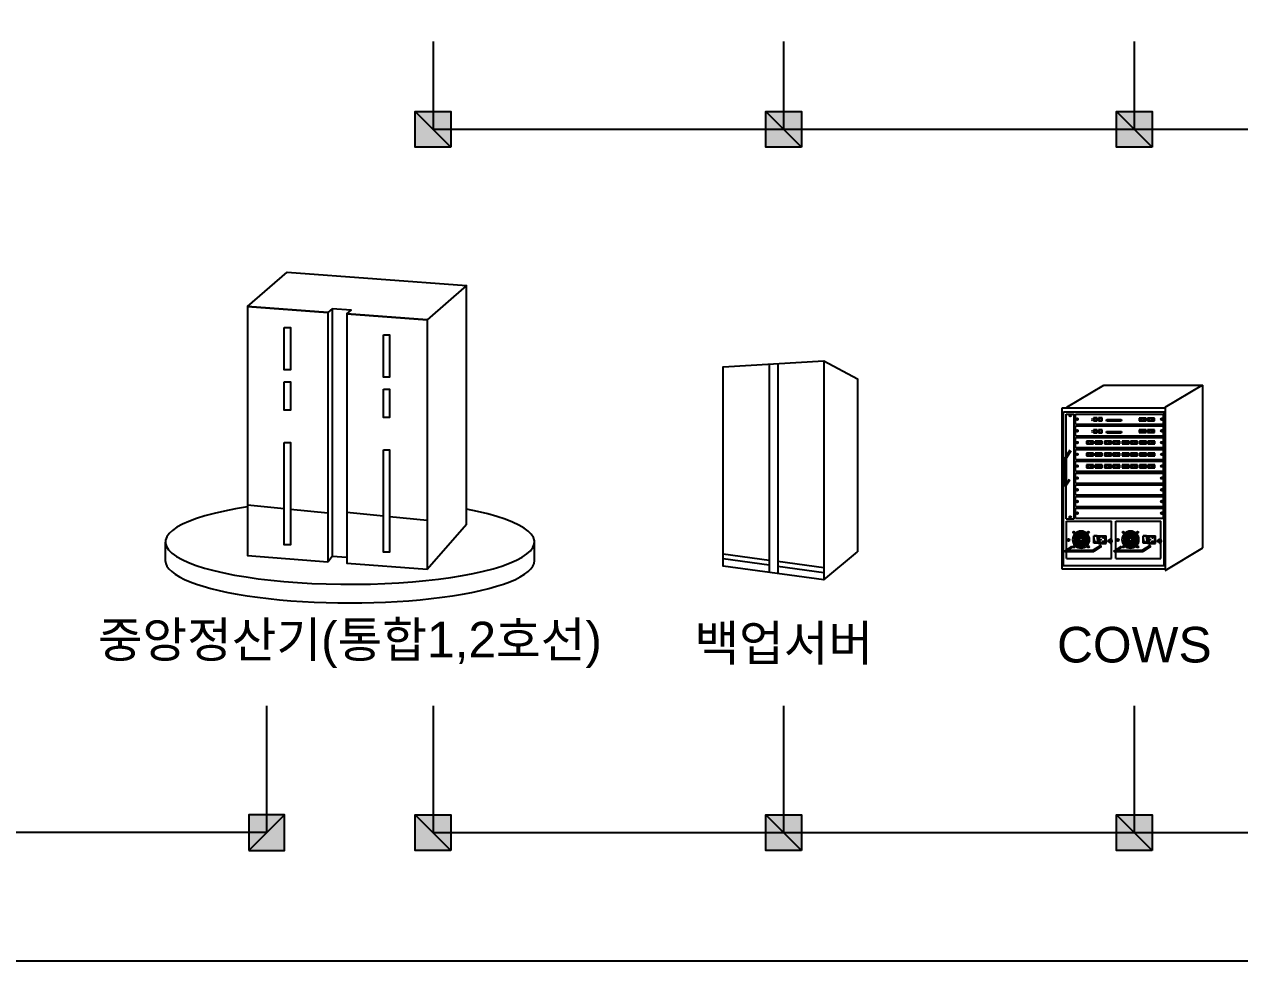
# Model space of a CAD drawing. Header units: millimetres. Extents: x 31 to 2374, y 557 to 2119.
# Drawn here: x 1431 to 1944, y 1406 to 1801 of the extents above; entities that cross this region are included whole.
import ezdxf

# ---------------------------------------------------------------- set-up
doc = ezdxf.new("R2010")
doc.units = ezdxf.units.MM
doc.header["$LTSCALE"] = 10
for name, color, linetype in [('TI-RAIL-GUID', 3, 'Continuous'), ('TT-SYMB', 4, 'Continuous'), ('TT-TEXT', 3, 'Continuous')]:
    doc.layers.add(name, color=color, linetype=linetype)
doc.styles.get("Standard").update_dxf_attribs({"font": 'arial.ttf'})

# ---------------------------------------------------------------- blocks, each defined once
blk = doc.blocks.new('네모')
at = {"layer": 'TI-RAIL-GUID'}
blk.add_hatch(color=256, dxfattribs=at).paths.add_polyline_path([(24119.06, -1739.64), (24134.06, -1739.64), (24134.06, -1724.64), (24119.06, -1724.64)])
blk.add_lwpolyline([(24119.06, -1739.64), (24134.06, -1739.64), (24134.06, -1724.64), (24119.06, -1724.64)], close=True, dxfattribs=at)
at = {"layer": 'TI-RAIL-GUID', "flags": 128}
blk.add_lwpolyline([(24119.06, -1739.64), (24134.06, -1724.64)], dxfattribs=at)

msp = doc.modelspace()

# ---------------------------------------------------------------- linework, layer by layer
at = {"layer": 'TI-RAIL-GUID'}
msp.add_lwpolyline([(202.13, 1406.33), (2202.13, 1406.33), (2202.13, 1976.33), (202.13, 1976.33)], close=True, dxfattribs=at)
at = {"layer": 'TI-RAIL-GUID', "flags": 128}
for points in [[(1603.59, 1793.66), (1603.59, 1756.72), (2150.45, 1756.72)], [(1751.4, 1756.72), (1751.4, 1793.66)], [(1899.2, 1756.72), (1899.2, 1793.66)], [(1603.59, 1513.75), (1603.59, 1460.31), (2150.45, 1460.31), (2150.45, 1756.72)], [(1490.7, 1582.76), (1490.7, 1574.92)], [(1646.3, 1574.92), (1646.3, 1582.76)], [(1533.41, 1513.75), (1533.41, 1460.31), (1289.21, 1460.31)], [(1751.4, 1460.31), (1751.4, 1513.75)], [(1899.2, 1460.31), (1899.2, 1513.75)]]:
    msp.add_lwpolyline(points, dxfattribs=at)
at = {"layer": 'TI-RAIL-GUID'}
for centre, start_param, end_param in [((1568.5, 1582.76), 5.299834, 10.311805), ((1568.5, 1574.92), 0, 3.141593)]:
    msp.add_ellipse(centre, major_axis=(-77.8, 0), ratio=0.228821, start_param=start_param, end_param=end_param, dxfattribs=at)
at = {"layer": 'TT-SYMB'}
for p, q in [((1745.22, 1657.88), (1745.22, 1569.97)), ((1748.92, 1657.88), (1748.92, 1569.46)), ((1870.78, 1639.56), (1886.36, 1648.92)), ((1886.36, 1648.92), (1928.06, 1648.92)), ((1912.19, 1639.56), (1927.77, 1648.92)), ((1928.06, 1580.3), (1928.06, 1648.92)), ((1868.78, 1639.35), (1912.14, 1639.35)), ((1868.78, 1571.37), (1868.78, 1639.35)), ((1868.8, 1572.81), (1868.8, 1637.97)), ((1869.3, 1637.67), (1911.72, 1637.67)), ((1869.3, 1572.81), (1869.3, 1637.67)), ((1870.49, 1592.59), (1870.49, 1636.63)), ((1870.49, 1636.63), (1873.87, 1636.63)), ((1871.81, 1636.07), (1872.15, 1636.07)), ((1871.81, 1635.97), (1872.15, 1635.97)), ((1872.15, 1636.4), (1872.15, 1636.07)), ((1872.15, 1635.97), (1872.15, 1635.63)), ((1872.25, 1636.4), (1872.25, 1636.07)), ((1872.25, 1636.07), (1872.58, 1636.07)), ((1872.25, 1635.97), (1872.58, 1635.97)), ((1872.25, 1635.97), (1872.25, 1635.63)), ((1873.87, 1592.59), (1873.87, 1636.63)), ((1874.33, 1632.38), (1874.33, 1636.63)), ((1874.33, 1636.62), (1911.45, 1636.62)), ((1874.75, 1634.29), (1874.98, 1634.52)), ((1874.82, 1634.22), (1875.05, 1634.45)), ((1874.98, 1634.52), (1875.29, 1634.83)), ((1875.05, 1634.45), (1875.36, 1634.76)), ((1883.51, 1635.09), (1881.96, 1635.09)), ((1881.96, 1635.09), (1881.96, 1633.78)), ((1882.74, 1634.98), (1882.08, 1634.98)), ((1882.08, 1634.98), (1882.08, 1634.18)), ((1882.74, 1634.98), (1883.39, 1634.98)), ((1883.39, 1634.98), (1883.39, 1634.18)), ((1883.51, 1633.78), (1883.51, 1635.09)), ((1885.67, 1635.09), (1884.12, 1635.09)), ((1884.12, 1635.09), (1884.12, 1633.78)), ((1884.89, 1634.98), (1884.24, 1634.98)), ((1884.24, 1634.98), (1884.24, 1634.18)), ((1884.89, 1634.98), (1885.55, 1634.98)), ((1885.55, 1634.98), (1885.55, 1634.18)), ((1885.67, 1633.78), (1885.67, 1635.09)), ((1904.19, 1635.02), (1901.24, 1635.02)), ((1901.24, 1635.02), (1901.24, 1633.87)), ((1904.19, 1633.87), (1904.19, 1635.02)), ((1907.73, 1635.02), (1904.78, 1635.02)), ((1904.78, 1635.02), (1904.78, 1633.87)), ((1907.73, 1633.87), (1907.73, 1635.02)), ((1910.73, 1634.45), (1910.42, 1634.76)), ((1910.8, 1634.52), (1910.49, 1634.83)), ((1910.97, 1634.22), (1910.73, 1634.45)), ((1911.04, 1634.29), (1910.8, 1634.52)), ((1911.45, 1632.42), (1911.45, 1636.62)), ((1911.72, 1572.81), (1911.72, 1637.67)), ((1912.14, 1639.35), (1912.14, 1571.37)), ((1874.33, 1632.42), (1911.45, 1632.42)), ((1874.33, 1627.45), (1874.33, 1631.69)), ((1874.33, 1631.68), (1911.45, 1631.68)), ((1874.75, 1629.35), (1874.98, 1629.59)), ((1874.82, 1629.28), (1875.05, 1629.52)), ((1874.98, 1629.58), (1875.29, 1629.9)), ((1875.05, 1629.51), (1875.36, 1629.83)), ((1881.96, 1633.78), (1883.51, 1633.78)), ((1883.51, 1630.1), (1881.96, 1630.1)), ((1881.96, 1630.1), (1881.96, 1628.78)), ((1882.08, 1634.18), (1882.45, 1634.18)), ((1882.74, 1629.99), (1882.08, 1629.99)), ((1882.08, 1629.99), (1882.08, 1629.19)), ((1882.45, 1634.18), (1882.45, 1634.05)), ((1882.45, 1634.05), (1882.58, 1634.05)), ((1882.58, 1634.05), (1882.58, 1633.9)), ((1882.58, 1633.9), (1882.74, 1633.9)), ((1882.89, 1633.9), (1882.74, 1633.9)), ((1882.74, 1629.99), (1883.39, 1629.99)), ((1882.89, 1634.05), (1882.89, 1633.9)), ((1883.03, 1634.05), (1882.89, 1634.05)), ((1883.03, 1634.18), (1883.03, 1634.05)), ((1883.39, 1634.18), (1883.03, 1634.18)), ((1883.39, 1629.99), (1883.39, 1629.19)), ((1883.51, 1628.78), (1883.51, 1630.1)), ((1884.12, 1633.78), (1885.67, 1633.78)), ((1885.67, 1630.1), (1884.12, 1630.1)), ((1884.12, 1630.1), (1884.12, 1628.78)), ((1884.24, 1634.18), (1884.6, 1634.18)), ((1884.24, 1629.99), (1884.24, 1629.19)), ((1884.89, 1629.99), (1884.24, 1629.99)), ((1884.6, 1634.18), (1884.6, 1634.05)), ((1884.6, 1634.05), (1884.73, 1634.05)), ((1884.73, 1634.05), (1884.73, 1633.9)), ((1884.73, 1633.9), (1884.89, 1633.9)), ((1885.05, 1633.9), (1884.89, 1633.9)), ((1884.89, 1629.99), (1885.55, 1629.99)), ((1885.05, 1634.05), (1885.05, 1633.9)), ((1885.18, 1634.05), (1885.05, 1634.05)), ((1885.18, 1634.18), (1885.18, 1634.05)), ((1885.55, 1634.18), (1885.18, 1634.18)), ((1885.55, 1629.99), (1885.55, 1629.19)), ((1885.67, 1628.78), (1885.67, 1630.1)), ((1887.5, 1634.17), (1887.51, 1634.25)), ((1887.51, 1634.09), (1887.5, 1634.17)), ((1887.51, 1634.25), (1887.52, 1634.3)), ((1887.62, 1633.76), (1887.51, 1634.09)), ((1887.51, 1629.26), (1887.52, 1629.31)), ((1887.52, 1634.3), (1887.54, 1634.34)), ((1887.52, 1629.31), (1887.54, 1629.34)), ((1887.54, 1634.34), (1887.6, 1634.36)), ((1887.54, 1629.34), (1887.6, 1629.36)), ((1887.6, 1634.36), (1893.68, 1634.36)), ((1887.6, 1629.36), (1893.68, 1629.36)), ((1887.65, 1633.71), (1887.62, 1633.76)), ((1887.73, 1633.7), (1887.65, 1633.71)), ((1893.61, 1633.7), (1887.73, 1633.7)), ((1893.62, 1633.7), (1893.61, 1633.7)), ((1893.64, 1633.74), (1893.62, 1633.7)), ((1893.65, 1633.78), (1893.64, 1633.74)), ((1893.77, 1634.17), (1893.65, 1633.78)), ((1893.68, 1634.36), (1893.74, 1634.32)), ((1893.68, 1629.36), (1893.74, 1629.33)), ((1893.74, 1634.32), (1893.75, 1634.31)), ((1893.74, 1629.33), (1893.75, 1629.31)), ((1893.75, 1634.31), (1893.77, 1634.25)), ((1893.75, 1629.31), (1893.77, 1629.25)), ((1893.77, 1634.25), (1893.77, 1634.17)), ((1901.24, 1633.87), (1904.19, 1633.87)), ((1904.19, 1630.02), (1901.24, 1630.02)), ((1901.24, 1630.02), (1901.24, 1628.88)), ((1904.19, 1628.88), (1904.19, 1630.02)), ((1904.78, 1633.87), (1907.73, 1633.87)), ((1907.73, 1630.02), (1904.78, 1630.02)), ((1904.78, 1630.02), (1904.78, 1628.88)), ((1907.73, 1628.88), (1907.73, 1630.02)), ((1910.73, 1629.51), (1910.42, 1629.83)), ((1910.8, 1629.58), (1910.49, 1629.9)), ((1910.97, 1629.28), (1910.73, 1629.52)), ((1911.04, 1629.35), (1910.8, 1629.59)), ((1911.45, 1627.49), (1911.45, 1631.68)), ((1874.33, 1627.49), (1911.45, 1627.49)), ((1874.33, 1622.51), (1874.33, 1626.76)), ((1874.33, 1626.75), (1911.45, 1626.75)), ((1874.75, 1624.41), (1874.98, 1624.65)), ((1874.82, 1624.34), (1875.05, 1624.58)), ((1874.98, 1624.65), (1875.29, 1624.96)), ((1875.05, 1624.58), (1875.36, 1624.89)), ((1879.1, 1625.3), (1879.1, 1624.15)), ((1882.05, 1625.3), (1879.1, 1625.3)), ((1881.96, 1628.78), (1883.51, 1628.78)), ((1882.05, 1624.15), (1882.05, 1625.3)), ((1882.08, 1629.19), (1882.45, 1629.19)), ((1882.45, 1629.19), (1882.45, 1629.06)), ((1882.45, 1629.06), (1882.58, 1629.06)), ((1882.58, 1629.06), (1882.58, 1628.91)), ((1882.58, 1628.91), (1882.74, 1628.91)), ((1882.63, 1625.3), (1882.63, 1624.15)), ((1885.58, 1625.3), (1882.63, 1625.3)), ((1882.89, 1628.91), (1882.74, 1628.91)), ((1882.89, 1629.06), (1882.89, 1628.91)), ((1883.03, 1629.06), (1882.89, 1629.06)), ((1883.03, 1629.19), (1883.03, 1629.06)), ((1883.39, 1629.19), (1883.03, 1629.19)), ((1884.12, 1628.78), (1885.67, 1628.78)), ((1884.24, 1629.19), (1884.6, 1629.19)), ((1884.6, 1629.19), (1884.6, 1629.06)), ((1884.6, 1629.06), (1884.73, 1629.06)), ((1884.73, 1629.06), (1884.73, 1628.91)), ((1884.73, 1628.91), (1884.89, 1628.91)), ((1885.05, 1628.91), (1884.89, 1628.91)), ((1885.18, 1629.06), (1885.05, 1629.06)), ((1885.05, 1629.06), (1885.05, 1628.91)), ((1885.55, 1629.19), (1885.18, 1629.19)), ((1885.18, 1629.19), (1885.18, 1629.06)), ((1885.58, 1624.15), (1885.58, 1625.3)), ((1886.66, 1625.3), (1886.66, 1624.15)), ((1889.61, 1625.3), (1886.66, 1625.3)), ((1887.5, 1629.17), (1887.51, 1629.26)), ((1887.51, 1629.09), (1887.5, 1629.17)), ((1887.62, 1628.76), (1887.51, 1629.09)), ((1887.65, 1628.71), (1887.62, 1628.76)), ((1887.73, 1628.7), (1887.65, 1628.71)), ((1893.61, 1628.7), (1887.73, 1628.7)), ((1889.61, 1624.15), (1889.61, 1625.3)), ((1890.19, 1625.3), (1890.19, 1624.15)), ((1893.14, 1625.3), (1890.19, 1625.3)), ((1893.14, 1624.15), (1893.14, 1625.3)), ((1893.62, 1628.71), (1893.61, 1628.7)), ((1893.64, 1628.74), (1893.62, 1628.71)), ((1893.65, 1628.79), (1893.64, 1628.74)), ((1893.77, 1629.17), (1893.65, 1628.79)), ((1893.77, 1629.25), (1893.77, 1629.17)), ((1894.02, 1625.3), (1894.02, 1624.15)), ((1896.97, 1625.3), (1894.02, 1625.3)), ((1896.97, 1624.15), (1896.97, 1625.3)), ((1897.55, 1625.3), (1897.55, 1624.15)), ((1900.5, 1625.3), (1897.55, 1625.3)), ((1900.5, 1624.15), (1900.5, 1625.3)), ((1901.24, 1628.88), (1904.19, 1628.88)), ((1904.28, 1625.3), (1901.33, 1625.3)), ((1901.33, 1625.3), (1901.33, 1624.15)), ((1904.28, 1624.15), (1904.28, 1625.3)), ((1904.78, 1628.88), (1907.73, 1628.88)), ((1907.81, 1625.3), (1904.86, 1625.3)), ((1904.86, 1625.3), (1904.86, 1624.15)), ((1907.81, 1624.15), (1907.81, 1625.3)), ((1910.73, 1624.58), (1910.42, 1624.89)), ((1910.8, 1624.65), (1910.49, 1624.96)), ((1910.97, 1624.34), (1910.73, 1624.58)), ((1911.04, 1624.41), (1910.8, 1624.65)), ((1911.45, 1622.55), (1911.45, 1626.75)), ((1871.99, 1621.44), (1870.11, 1618.49)), ((1872.48, 1621.19), (1870.6, 1618.25)), ((1874.33, 1622.55), (1911.45, 1622.55)), ((1874.33, 1617.57), (1874.33, 1621.82)), ((1874.33, 1621.81), (1911.45, 1621.81)), ((1874.75, 1619.48), (1874.98, 1619.72)), ((1874.82, 1619.41), (1875.05, 1619.65)), ((1874.98, 1619.71), (1875.29, 1620.03)), ((1875.05, 1619.64), (1875.36, 1619.96)), ((1879.1, 1624.15), (1882.05, 1624.15)), ((1879.1, 1620.19), (1879.1, 1619.04)), ((1882.05, 1620.19), (1879.1, 1620.19)), ((1879.1, 1619.04), (1882.05, 1619.04)), ((1882.05, 1619.04), (1882.05, 1620.19)), ((1882.63, 1624.15), (1885.58, 1624.15)), ((1882.63, 1620.19), (1882.63, 1619.04)), ((1885.58, 1620.19), (1882.63, 1620.19)), ((1882.63, 1619.04), (1885.58, 1619.04)), ((1885.58, 1619.04), (1885.58, 1620.19)), ((1886.66, 1624.15), (1889.61, 1624.15)), ((1889.61, 1620.19), (1886.66, 1620.19)), ((1886.66, 1620.19), (1886.66, 1619.04)), ((1886.66, 1619.04), (1889.61, 1619.04)), ((1889.61, 1619.04), (1889.61, 1620.19)), ((1890.19, 1624.15), (1893.14, 1624.15)), ((1893.14, 1620.19), (1890.19, 1620.19)), ((1890.19, 1620.19), (1890.19, 1619.04)), ((1890.19, 1619.04), (1893.14, 1619.04)), ((1893.14, 1619.04), (1893.14, 1620.19)), ((1894.02, 1624.15), (1896.97, 1624.15)), ((1894.02, 1620.19), (1894.02, 1619.04)), ((1896.97, 1620.19), (1894.02, 1620.19)), ((1894.02, 1619.04), (1896.97, 1619.04)), ((1896.97, 1619.04), (1896.97, 1620.19)), ((1897.55, 1624.15), (1900.5, 1624.15)), ((1900.5, 1620.19), (1897.55, 1620.19)), ((1897.55, 1620.19), (1897.55, 1619.04)), ((1897.55, 1619.04), (1900.5, 1619.04)), ((1900.5, 1619.04), (1900.5, 1620.19)), ((1901.33, 1624.15), (1904.28, 1624.15)), ((1904.28, 1620.19), (1901.33, 1620.19)), ((1901.33, 1620.19), (1901.33, 1619.04)), ((1901.33, 1619.04), (1904.28, 1619.04)), ((1904.28, 1619.04), (1904.28, 1620.19)), ((1904.86, 1624.15), (1907.81, 1624.15)), ((1907.81, 1620.19), (1904.86, 1620.19)), ((1904.86, 1620.19), (1904.86, 1619.04)), ((1904.86, 1619.04), (1907.81, 1619.04)), ((1907.81, 1619.04), (1907.81, 1620.19)), ((1910.73, 1619.64), (1910.42, 1619.96)), ((1910.8, 1619.71), (1910.49, 1620.03)), ((1910.97, 1619.41), (1910.73, 1619.65)), ((1911.04, 1619.48), (1910.8, 1619.72)), ((1911.45, 1617.61), (1911.45, 1621.81)), ((1870.11, 1606.3), (1870.11, 1618.49)), ((1870.6, 1607.8), (1870.6, 1618.25)), ((1874.33, 1617.61), (1911.45, 1617.61)), ((1874.33, 1612.64), (1874.33, 1616.89)), ((1874.33, 1616.88), (1911.45, 1616.88)), ((1874.75, 1614.54), (1874.98, 1614.78)), ((1874.82, 1614.47), (1875.05, 1614.71)), ((1874.98, 1614.78), (1875.29, 1615.09)), ((1875.05, 1614.71), (1875.36, 1615.02)), ((1879.1, 1615.25), (1879.1, 1614.1)), ((1882.05, 1615.25), (1879.1, 1615.25)), ((1879.1, 1614.1), (1882.05, 1614.1)), ((1882.05, 1614.1), (1882.05, 1615.25)), ((1882.63, 1615.25), (1882.63, 1614.1)), ((1885.58, 1615.25), (1882.63, 1615.25)), ((1882.63, 1614.1), (1885.58, 1614.1)), ((1885.58, 1614.1), (1885.58, 1615.25)), ((1889.61, 1615.25), (1886.66, 1615.25)), ((1886.66, 1615.25), (1886.66, 1614.1)), ((1886.66, 1614.1), (1889.61, 1614.1)), ((1889.61, 1614.1), (1889.61, 1615.25)), ((1893.14, 1615.25), (1890.19, 1615.25)), ((1890.19, 1615.25), (1890.19, 1614.1)), ((1890.19, 1614.1), (1893.14, 1614.1)), ((1893.14, 1614.1), (1893.14, 1615.25)), ((1894.02, 1615.25), (1894.02, 1614.1)), ((1896.97, 1615.25), (1894.02, 1615.25)), ((1894.02, 1614.1), (1896.97, 1614.1)), ((1896.97, 1614.1), (1896.97, 1615.25)), ((1897.55, 1615.25), (1897.55, 1614.1)), ((1900.5, 1615.25), (1897.55, 1615.25)), ((1897.55, 1614.1), (1900.5, 1614.1)), ((1900.5, 1614.1), (1900.5, 1615.25)), ((1904.28, 1615.25), (1901.33, 1615.25)), ((1901.33, 1615.25), (1901.33, 1614.1)), ((1901.33, 1614.1), (1904.28, 1614.1)), ((1904.28, 1614.1), (1904.28, 1615.25)), ((1907.81, 1615.25), (1904.86, 1615.25)), ((1904.86, 1615.25), (1904.86, 1614.1)), ((1904.86, 1614.1), (1907.81, 1614.1)), ((1907.81, 1614.1), (1907.81, 1615.25)), ((1910.73, 1614.71), (1910.42, 1615.02)), ((1910.8, 1614.78), (1910.49, 1615.09)), ((1910.97, 1614.47), (1910.73, 1614.71)), ((1911.04, 1614.54), (1910.8, 1614.78)), ((1911.45, 1612.68), (1911.45, 1616.88)), ((1871.99, 1608.84), (1870.32, 1606.24)), ((1871.79, 1609.26), (1870.82, 1607.74)), ((1874.33, 1612.68), (1911.45, 1612.68)), ((1874.33, 1607.58), (1874.33, 1611.83)), ((1874.33, 1611.82), (1911.45, 1611.82)), ((1874.75, 1609.49), (1874.98, 1609.73)), ((1874.82, 1609.42), (1875.05, 1609.66)), ((1874.98, 1609.72), (1875.29, 1610.03)), ((1875.05, 1609.65), (1875.36, 1609.96)), ((1910.73, 1609.65), (1910.42, 1609.96)), ((1910.8, 1609.72), (1910.49, 1610.03)), ((1910.97, 1609.42), (1910.73, 1609.66)), ((1911.04, 1609.49), (1910.8, 1609.73)), ((1911.45, 1607.62), (1911.45, 1611.82)), ((1874.33, 1607.62), (1911.45, 1607.62)), ((1874.33, 1602.65), (1874.33, 1606.9)), ((1874.33, 1606.89), (1911.45, 1606.89)), ((1874.75, 1604.55), (1874.98, 1604.79)), ((1874.82, 1604.48), (1875.05, 1604.72)), ((1874.98, 1604.79), (1875.29, 1605.1)), ((1875.05, 1604.72), (1875.36, 1605.03)), ((1910.73, 1604.72), (1910.42, 1605.03)), ((1910.8, 1604.79), (1910.49, 1605.1)), ((1910.97, 1604.48), (1910.73, 1604.72)), ((1911.04, 1604.55), (1910.8, 1604.79)), ((1911.45, 1602.69), (1911.45, 1606.89)), ((1874.33, 1602.69), (1911.45, 1602.69)), ((1874.33, 1597.71), (1874.33, 1601.96)), ((1874.33, 1601.95), (1911.45, 1601.95)), ((1874.75, 1599.62), (1874.98, 1599.85)), ((1874.82, 1599.54), (1875.05, 1599.78)), ((1874.98, 1599.85), (1875.29, 1600.16)), ((1875.05, 1599.78), (1875.36, 1600.09)), ((1910.73, 1599.78), (1910.42, 1600.09)), ((1910.8, 1599.85), (1910.49, 1600.16)), ((1910.97, 1599.54), (1910.73, 1599.78)), ((1911.04, 1599.62), (1910.8, 1599.85)), ((1911.45, 1597.75), (1911.45, 1601.95)), ((1872.15, 1593.26), (1872.15, 1593.6)), ((1872.25, 1593.26), (1872.25, 1593.6)), ((1874.33, 1597.75), (1911.45, 1597.75)), ((1874.33, 1592.77), (1874.33, 1597.02)), ((1874.33, 1597.01), (1911.45, 1597.01)), ((1874.75, 1594.68), (1874.98, 1594.92)), ((1874.82, 1594.61), (1875.05, 1594.85)), ((1874.98, 1594.91), (1875.29, 1595.23)), ((1875.05, 1594.84), (1875.36, 1595.16)), ((1910.73, 1594.84), (1910.42, 1595.16)), ((1910.8, 1594.91), (1910.49, 1595.23)), ((1910.97, 1594.61), (1910.73, 1594.85)), ((1911.04, 1594.68), (1910.8, 1594.92)), ((1911.45, 1592.81), (1911.45, 1597.01)), ((1870.49, 1592.59), (1873.87, 1592.59)), ((1870.55, 1575.82), (1870.55, 1591.54)), ((1870.55, 1591.54), (1889.63, 1591.54)), ((1871.81, 1593.26), (1872.15, 1593.26)), ((1871.81, 1593.16), (1872.15, 1593.16)), ((1872.15, 1592.82), (1872.15, 1593.16)), ((1872.25, 1593.26), (1872.58, 1593.26)), ((1872.25, 1592.82), (1872.25, 1593.16)), ((1872.25, 1593.16), (1872.58, 1593.16)), ((1874.33, 1592.81), (1911.45, 1592.81)), ((1889.63, 1575.82), (1889.63, 1591.54)), ((1891.36, 1591.54), (1910.43, 1591.54)), ((1891.36, 1575.82), (1891.36, 1591.54)), ((1910.43, 1575.82), (1910.43, 1591.54)), ((1871.46, 1583.52), (1871.08, 1583.89)), ((1871.54, 1583.6), (1871.17, 1583.98)), ((1871.74, 1583.23), (1871.45, 1583.52)), ((1871.83, 1583.32), (1871.54, 1583.6)), ((1874.64, 1585.8), (1873.98, 1586.46)), ((1874.73, 1585.88), (1874.06, 1586.55)), ((1875.15, 1585.29), (1874.73, 1585.71)), ((1875.23, 1585.37), (1874.81, 1585.8)), ((1875.65, 1584.78), (1875.23, 1585.21)), ((1875.74, 1584.87), (1875.32, 1585.29)), ((1876.16, 1584.28), (1875.74, 1584.7)), ((1876.16, 1583.27), (1875.74, 1582.85)), ((1876.24, 1584.36), (1875.82, 1584.78)), ((1876.24, 1583.19), (1875.82, 1582.76)), ((1877.25, 1584.36), (1877.67, 1584.78)), ((1877.25, 1583.19), (1877.67, 1582.76)), ((1877.34, 1584.28), (1877.76, 1584.7)), ((1877.34, 1583.27), (1877.76, 1582.85)), ((1877.76, 1584.87), (1878.18, 1585.29)), ((1877.84, 1584.78), (1878.27, 1585.21)), ((1878.27, 1585.37), (1878.69, 1585.8)), ((1878.35, 1585.29), (1878.77, 1585.71)), ((1878.77, 1585.88), (1879.52, 1586.63)), ((1878.86, 1585.8), (1879.61, 1586.55)), ((1882.13, 1582.28), (1882.13, 1585.41)), ((1882.13, 1585.41), (1884.02, 1585.41)), ((1883.52, 1585.33), (1882.13, 1585.33)), ((1883.4, 1585.23), (1882.13, 1585.23)), ((1882.43, 1583.55), (1882.13, 1585.23)), ((1882.23, 1582.28), (1882.43, 1583.55)), ((1883.79, 1583.61), (1883.51, 1585.13)), ((1883.6, 1582.28), (1883.79, 1583.49)), ((1883.93, 1583.63), (1883.64, 1585.24)), ((1883.74, 1582.28), (1883.93, 1583.47)), ((1884.02, 1585.41), (1887.32, 1585.41)), ((1884.02, 1582.19), (1884.02, 1585.41)), ((1884.38, 1583.24), (1884.38, 1584.36)), ((1884.45, 1584.52), (1884.91, 1584.98)), ((1884.85, 1583.76), (1884.85, 1583.84)), ((1884.86, 1583.85), (1885.2, 1583.85)), ((1885.2, 1583.75), (1884.86, 1583.75)), ((1885.08, 1585.05), (1886.72, 1585.05)), ((1885.21, 1583.84), (1885.21, 1583.76)), ((1885.88, 1584.6), (1885.88, 1584.52)), ((1886.23, 1584.62), (1885.89, 1584.62)), ((1885.89, 1584.51), (1886.23, 1584.51)), ((1886.24, 1584.52), (1886.24, 1584.6)), ((1886.96, 1582.79), (1886.96, 1584.81)), ((1887.32, 1582.19), (1887.32, 1585.41)), ((1888.61, 1583.15), (1888.24, 1583.52)), ((1888.7, 1583.23), (1888.32, 1583.61)), ((1888.98, 1582.95), (1888.69, 1583.24)), ((1888.8, 1583.9), (1888.95, 1584.15)), ((1888.8, 1583.66), (1888.8, 1583.9)), ((1892.27, 1583.52), (1891.89, 1583.89)), ((1892.35, 1583.6), (1891.98, 1583.98)), ((1892.55, 1583.23), (1892.26, 1583.52)), ((1892.63, 1583.32), (1892.35, 1583.6)), ((1895.45, 1585.8), (1894.78, 1586.46)), ((1895.53, 1585.88), (1894.87, 1586.55)), ((1895.95, 1585.29), (1895.53, 1585.71)), ((1896.04, 1585.37), (1895.62, 1585.8)), ((1896.46, 1584.78), (1896.04, 1585.21)), ((1896.55, 1584.87), (1896.12, 1585.29)), ((1896.97, 1584.28), (1896.55, 1584.7)), ((1896.97, 1583.27), (1896.55, 1582.85)), ((1897.05, 1584.36), (1896.63, 1584.78)), ((1897.05, 1583.19), (1896.63, 1582.76)), ((1898.06, 1584.36), (1898.48, 1584.78)), ((1898.06, 1583.19), (1898.48, 1582.76)), ((1898.14, 1584.28), (1898.57, 1584.7)), ((1898.14, 1583.27), (1898.57, 1582.85)), ((1898.57, 1584.87), (1898.99, 1585.29)), ((1898.65, 1584.78), (1899.07, 1585.21)), ((1899.07, 1585.37), (1899.49, 1585.8)), ((1899.16, 1585.29), (1899.58, 1585.71)), ((1899.58, 1585.88), (1900.33, 1586.63)), ((1899.66, 1585.8), (1900.42, 1586.55)), ((1902.94, 1585.41), (1904.83, 1585.41)), ((1902.94, 1582.28), (1902.94, 1585.41)), ((1904.33, 1585.33), (1902.94, 1585.33)), ((1904.2, 1585.23), (1902.94, 1585.23)), ((1903.24, 1583.55), (1902.94, 1585.23)), ((1903.04, 1582.28), (1903.24, 1583.55)), ((1904.59, 1583.61), (1904.32, 1585.13)), ((1904.4, 1582.28), (1904.6, 1583.49)), ((1904.74, 1583.63), (1904.45, 1585.24)), ((1904.55, 1582.28), (1904.74, 1583.47)), ((1904.83, 1585.41), (1908.13, 1585.41)), ((1904.83, 1582.19), (1904.83, 1585.41)), ((1905.19, 1583.24), (1905.19, 1584.36)), ((1905.26, 1584.52), (1905.72, 1584.98)), ((1905.65, 1583.76), (1905.65, 1583.84)), ((1905.66, 1583.85), (1906.01, 1583.85)), ((1906.01, 1583.75), (1905.66, 1583.75)), ((1905.88, 1585.05), (1907.53, 1585.05)), ((1906.02, 1583.84), (1906.02, 1583.76)), ((1906.68, 1584.6), (1906.68, 1584.52)), ((1907.04, 1584.62), (1906.7, 1584.62)), ((1906.7, 1584.51), (1907.04, 1584.51)), ((1907.05, 1584.52), (1907.05, 1584.6)), ((1907.77, 1582.79), (1907.77, 1584.81)), ((1908.13, 1582.19), (1908.13, 1585.41)), ((1909.42, 1583.15), (1909.05, 1583.52)), ((1909.5, 1583.23), (1909.13, 1583.61)), ((1909.79, 1582.95), (1909.5, 1583.24)), ((1909.61, 1583.9), (1909.76, 1584.15)), ((1909.61, 1583.66), (1909.61, 1583.9)), ((1872.46, 1580.7), (1869.86, 1579.04)), ((1869.92, 1578.82), (1882.11, 1578.82)), ((1872.88, 1580.5), (1871.35, 1579.53)), ((1871.42, 1579.31), (1881.87, 1579.31)), ((1874.64, 1581.75), (1873.89, 1581)), ((1874.73, 1581.67), (1873.97, 1580.91)), ((1875.15, 1582.26), (1874.73, 1581.84)), ((1875.23, 1582.17), (1874.81, 1581.75)), ((1875.65, 1582.76), (1875.23, 1582.34)), ((1875.74, 1582.68), (1875.32, 1582.26)), ((1877.76, 1582.68), (1878.18, 1582.26)), ((1877.84, 1582.76), (1878.27, 1582.34)), ((1878.27, 1582.17), (1878.69, 1581.75)), ((1878.35, 1582.26), (1878.77, 1581.84)), ((1878.77, 1581.67), (1879.53, 1580.91)), ((1878.86, 1581.75), (1879.61, 1580.99)), ((1884.81, 1581.19), (1881.87, 1579.31)), ((1885.06, 1580.7), (1882.11, 1578.82)), ((1884.02, 1582.28), (1882.13, 1582.28)), ((1884.02, 1582.19), (1887.32, 1582.19)), ((1884.91, 1582.62), (1884.45, 1583.07)), ((1885.08, 1582.55), (1886.72, 1582.55)), ((1885.88, 1582.99), (1885.88, 1583.08)), ((1885.89, 1583.09), (1886.23, 1583.09)), ((1886.23, 1582.98), (1885.89, 1582.98)), ((1886.24, 1583.08), (1886.24, 1582.99)), ((1888.9, 1582.87), (1888.61, 1583.15)), ((1888.8, 1582.82), (1888.8, 1582.57)), ((1888.8, 1582.57), (1888.85, 1582.28)), ((1893.27, 1580.7), (1890.67, 1579.04)), ((1890.73, 1578.82), (1902.92, 1578.82)), ((1893.69, 1580.5), (1892.16, 1579.53)), ((1892.23, 1579.31), (1902.67, 1579.31)), ((1895.45, 1581.75), (1894.7, 1581)), ((1895.53, 1581.67), (1894.78, 1580.91)), ((1895.95, 1582.26), (1895.53, 1581.84)), ((1896.04, 1582.17), (1895.62, 1581.75)), ((1896.46, 1582.76), (1896.04, 1582.34)), ((1896.55, 1582.68), (1896.12, 1582.26)), ((1898.57, 1582.68), (1898.99, 1582.26)), ((1898.65, 1582.76), (1899.07, 1582.34)), ((1899.07, 1582.17), (1899.49, 1581.75)), ((1899.16, 1582.26), (1899.58, 1581.84)), ((1899.58, 1581.67), (1900.33, 1580.91)), ((1899.66, 1581.75), (1900.42, 1580.99)), ((1905.62, 1581.19), (1902.67, 1579.31)), ((1905.86, 1580.7), (1902.92, 1578.82)), ((1904.83, 1582.28), (1902.94, 1582.28)), ((1904.83, 1582.19), (1908.13, 1582.19)), ((1905.72, 1582.62), (1905.26, 1583.07)), ((1905.88, 1582.55), (1907.53, 1582.55)), ((1906.68, 1582.99), (1906.68, 1583.08)), ((1906.7, 1583.09), (1907.04, 1583.09)), ((1907.04, 1582.98), (1906.7, 1582.98)), ((1907.05, 1583.08), (1907.05, 1582.99)), ((1909.7, 1582.87), (1909.42, 1583.15)), ((1909.61, 1582.82), (1909.61, 1582.57)), ((1909.61, 1582.57), (1909.65, 1582.28)), ((1912.19, 1570.78), (1928.06, 1580.3)), ((1745.22, 1575.02), (1725.9, 1577.71)), ((1745.22, 1573), (1725.9, 1575.69)), ((1768.24, 1571.82), (1748.92, 1574.51)), ((1870.55, 1575.82), (1889.63, 1575.82)), ((1891.36, 1575.82), (1910.43, 1575.82)), ((1768.24, 1566.77), (1725.9, 1572.66)), ((1768.24, 1569.79), (1748.92, 1572.48)), ((1912.14, 1571.37), (1868.78, 1571.37)), ((1868.8, 1572.81), (1911.72, 1572.81))]:
    msp.add_line(p, q, dxfattribs=at)
at = {"layer": 'TT-SYMB', "flags": 128}
for points in [[(1542.01, 1696.49), (1617.65, 1690.81), (1601.02, 1676.35), (1567.19, 1678.89), (1569, 1680.47), (1561.03, 1681.07), (1559.21, 1679.49), (1525.38, 1682.04), (1542.01, 1696.49)], [(1601.02, 1571.34), (1617.65, 1590.34), (1617.65, 1690.81)], [(1525.38, 1682.04), (1559.21, 1679.49), (1559.21, 1574.48)], [(1525.38, 1682.04), (1525.38, 1577.02), (1559.21, 1574.48)], [(1561.03, 1681.07), (1561.03, 1576.83)], [(1567.19, 1678.89), (1601.02, 1676.35), (1601.02, 1571.34)], [(1567.19, 1678.89), (1567.19, 1573.88), (1601.02, 1571.34)], [(1525.38, 1598.44), (1540.86, 1596.89)], [(1543.44, 1596.64), (1559.21, 1595.06)], [(1567.19, 1595.3), (1582.67, 1593.75)], [(1585.25, 1593.49), (1601.02, 1591.92)], [(1559.21, 1574.48), (1561.03, 1576.83)], [(1561.03, 1576.83), (1567.19, 1576.37)]]:
    msp.add_lwpolyline(points, dxfattribs=at)
for points in [[(1540.86, 1673.23), (1543.44, 1673.23), (1543.44, 1655.38), (1540.86, 1655.38)], [(1582.67, 1670.09), (1585.25, 1670.09), (1585.25, 1652.24), (1582.67, 1652.24)]]:
    msp.add_lwpolyline(points, close=True, dxfattribs=at)
at = {"layer": 'TT-SYMB'}
for points in [[(1768.24, 1659.16), (1768.24, 1566.77), (1725.9, 1572.66), (1725.9, 1656.6), (1768.24, 1659.16)], [(1768.24, 1659.16), (1782.54, 1651.59), (1782.54, 1578.61)], [(1768.24, 1566.77), (1782.54, 1578.61)]]:
    msp.add_lwpolyline(points, dxfattribs=at)
for points in [[(1540.86, 1650.31), (1543.44, 1650.31), (1543.44, 1638.4), (1540.86, 1638.4)], [(1582.67, 1647.17), (1585.25, 1647.17), (1585.25, 1635.26), (1582.67, 1635.26)], [(1540.86, 1624.71), (1543.44, 1624.71), (1543.44, 1581.56), (1540.86, 1581.56)], [(1582.67, 1621.57), (1585.25, 1621.57), (1585.25, 1578.42), (1582.67, 1578.42)]]:
    msp.add_lwpolyline(points, close=True, dxfattribs=at)
for centre, radius in [((1872.2, 1636.02), 0.387), ((1875.05, 1634.52), 0.387), ((1901.94, 1634.41), 0.387), ((1903.39, 1634.41), 0.387), ((1905.48, 1634.41), 0.387), ((1906.93, 1634.41), 0.387), ((1910.73, 1634.52), 0.387), ((1875.05, 1629.59), 0.387), ((1901.94, 1629.41), 0.387), ((1903.39, 1629.41), 0.387), ((1905.48, 1629.41), 0.387), ((1906.93, 1629.41), 0.387), ((1910.73, 1629.59), 0.387), ((1875.05, 1624.65), 0.387), ((1879.8, 1624.68), 0.387), ((1881.25, 1624.68), 0.387), ((1883.33, 1624.68), 0.387), ((1884.78, 1624.68), 0.387), ((1887.36, 1624.68), 0.387), ((1888.81, 1624.68), 0.387), ((1890.89, 1624.68), 0.387), ((1892.34, 1624.68), 0.387), ((1894.72, 1624.68), 0.387), ((1896.17, 1624.68), 0.387), ((1898.25, 1624.68), 0.387), ((1899.7, 1624.68), 0.387), ((1902.03, 1624.68), 0.387), ((1903.49, 1624.68), 0.387), ((1905.56, 1624.68), 0.387), ((1907.02, 1624.68), 0.387), ((1910.73, 1624.65), 0.387), ((1875.05, 1619.72), 0.387), ((1879.8, 1619.58), 0.387), ((1881.25, 1619.58), 0.387), ((1883.33, 1619.58), 0.387), ((1884.78, 1619.58), 0.387), ((1887.36, 1619.58), 0.387), ((1888.81, 1619.58), 0.387), ((1890.89, 1619.58), 0.387), ((1892.34, 1619.58), 0.387), ((1894.72, 1619.58), 0.387), ((1896.17, 1619.58), 0.387), ((1898.25, 1619.58), 0.387), ((1899.7, 1619.58), 0.387), ((1902.03, 1619.58), 0.387), ((1903.49, 1619.58), 0.387), ((1905.56, 1619.58), 0.387), ((1907.02, 1619.58), 0.387), ((1910.73, 1619.72), 0.387), ((1875.05, 1614.78), 0.387), ((1879.8, 1614.64), 0.387), ((1881.25, 1614.64), 0.387), ((1883.33, 1614.64), 0.387), ((1884.78, 1614.64), 0.387), ((1887.36, 1614.64), 0.387), ((1888.81, 1614.64), 0.387), ((1890.89, 1614.64), 0.387), ((1892.34, 1614.64), 0.387), ((1894.72, 1614.64), 0.387), ((1896.17, 1614.64), 0.387), ((1898.25, 1614.64), 0.387), ((1899.7, 1614.64), 0.387), ((1902.03, 1614.64), 0.387), ((1903.49, 1614.64), 0.387), ((1905.56, 1614.64), 0.387), ((1907.02, 1614.64), 0.387), ((1910.73, 1614.78), 0.387), ((1875.05, 1609.73), 0.387), ((1910.73, 1609.73), 0.387), ((1875.05, 1604.79), 0.387), ((1910.73, 1604.79), 0.387), ((1875.05, 1599.85), 0.387), ((1910.73, 1599.85), 0.387), ((1872.2, 1593.21), 0.387), ((1875.05, 1594.92), 0.387), ((1910.73, 1594.92), 0.387), ((1871.45, 1583.6), 0.465), ((1873.7, 1586.82), 0.325), ((1876.75, 1583.77), 0.656), ((1879.8, 1586.82), 0.325), ((1888.61, 1583.24), 0.465), ((1892.26, 1583.6), 0.465), ((1894.51, 1586.82), 0.325), ((1897.56, 1583.77), 0.656), ((1900.6, 1586.82), 0.325), ((1909.42, 1583.24), 0.465), ((1873.7, 1580.73), 0.325), ((1879.8, 1580.73), 0.325), ((1882.98, 1582.79), 0.165), ((1894.51, 1580.73), 0.325), ((1900.6, 1580.73), 0.325), ((1903.78, 1582.79), 0.165)]:
    msp.add_circle(centre, radius, dxfattribs=at)
for centre, radius, start, end in [((1881.4, 1634.65), 0.0431, 90, 270), ((1881.4, 1634.65), 0.0431, 270, 90), ((1881.4, 1634.03), 0.0431, 90, 270), ((1881.4, 1629.65), 0.0431, 90, 270), ((1881.4, 1634.03), 0.0431, 270, 90), ((1881.4, 1629.65), 0.0431, 270, 90), ((1881.4, 1629.04), 0.0431, 90, 270), ((1881.4, 1629.04), 0.0431, 270, 90), ((1870.22, 1606.3), 0.119, 180, 327.4435), ((1870.71, 1607.8), 0.119, 180, 327.4435), ((1876.75, 1583.77), 3.58, 135.955, 224.045), ((1873.7, 1586.82), 0.179, 135, 315), ((1873.7, 1586.82), 0.179, 315, 135), ((1876.75, 1583.77), 2.92, 136.1694, 223.8306), ((1876.75, 1583.77), 2.8, 136.2192, 223.7808), ((1876.75, 1583.77), 3.58, 45.955, 134.045), ((1876.75, 1583.77), 2.21, 136.5487, 223.4513), ((1876.75, 1583.77), 2.09, 136.6372, 223.3628), ((1876.75, 1583.77), 2.92, 46.1694, 133.8306), ((1876.75, 1583.77), 2.8, 46.2192, 133.7808), ((1876.75, 1583.77), 2.21, 46.5487, 133.4513), ((1876.75, 1583.77), 1.49, 137.2924, 222.7076), ((1876.75, 1583.77), 2.09, 46.6372, 133.3628), ((1876.75, 1583.77), 1.37, 137.4919, 222.5081), ((1876.75, 1583.77), 1.49, 47.2924, 132.7076), ((1876.75, 1583.77), 1.37, 47.4919, 132.5081), ((1876.75, 1583.77), 0.775, 139.4117, 220.5883), ((1876.75, 1583.77), 0.775, 49.4117, 130.5883), ((1876.75, 1583.77), 0.775, 229.4117, 310.5883), ((1876.75, 1583.77), 0.775, 319.4117, 40.5883), ((1876.75, 1583.77), 1.37, 317.4919, 42.5081), ((1876.75, 1583.77), 1.49, 317.2924, 42.7076), ((1876.75, 1583.77), 2.09, 316.6372, 43.3628), ((1876.75, 1583.77), 2.21, 316.5487, 43.4513), ((1876.75, 1583.77), 2.8, 316.2192, 43.7808), ((1876.75, 1583.77), 2.92, 316.1694, 43.8306), ((1876.75, 1583.77), 3.58, 315.955, 44.045), ((1879.8, 1586.82), 0.179, 45, 225), ((1879.8, 1586.82), 0.179, 225, 45), ((1882.42, 1583.55), 0.0119, 350.9433, 10.2107), ((1883.4, 1585.11), 0.119, 10.2107, 90), ((1883.52, 1585.21), 0.119, 10.2107, 90), ((1883.43, 1583.55), 0.358, 350.9433, 10.2107), ((1883.46, 1583.54), 0.477, 350.9433, 10.2107), ((1884.62, 1584.36), 0.238, 135, 180), ((1884.62, 1583.24), 0.238, 180, 225), ((1884.86, 1583.84), 0.0119, 90, 180), ((1884.86, 1583.76), 0.0119, 180, 270), ((1885.08, 1584.81), 0.238, 90, 135), ((1885.2, 1583.84), 0.0119, 0, 90), ((1885.2, 1583.76), 0.0119, 270, 0), ((1885.89, 1584.6), 0.0119, 90, 180), ((1885.89, 1584.52), 0.0119, 180, 270), ((1886.23, 1584.6), 0.0119, 0, 90), ((1886.23, 1584.52), 0.0119, 270, 0), ((1886.72, 1584.81), 0.238, 0, 90), ((1888.93, 1583.24), 0.677, 259.6469, 100.1224), ((1888.93, 1583.24), 0.439, 253.9, 106.1), ((1888.93, 1583.24), 0.916, 264.5915, 88.2949), ((1897.56, 1583.77), 3.58, 135.955, 224.045), ((1894.51, 1586.82), 0.179, 135, 315), ((1894.51, 1586.82), 0.179, 315, 135), ((1897.56, 1583.77), 2.92, 136.1694, 223.8306), ((1897.56, 1583.77), 2.8, 136.2192, 223.7808), ((1897.56, 1583.77), 3.58, 45.955, 134.045), ((1897.56, 1583.77), 2.21, 136.5487, 223.4513), ((1897.56, 1583.77), 2.09, 136.6372, 223.3628), ((1897.56, 1583.77), 2.92, 46.1694, 133.8306), ((1897.56, 1583.77), 2.8, 46.2192, 133.7808), ((1897.56, 1583.77), 2.21, 46.5487, 133.4513), ((1897.56, 1583.77), 1.49, 137.2924, 222.7076), ((1897.56, 1583.77), 2.09, 46.6372, 133.3628), ((1897.56, 1583.77), 1.37, 137.4919, 222.5081), ((1897.56, 1583.77), 1.49, 47.2924, 132.7076), ((1897.56, 1583.77), 1.37, 47.4919, 132.5081), ((1897.56, 1583.77), 0.775, 139.4117, 220.5883), ((1897.56, 1583.77), 0.775, 49.4117, 130.5883), ((1897.56, 1583.77), 0.775, 229.4117, 310.5883), ((1897.56, 1583.77), 0.775, 319.4117, 40.5883), ((1897.56, 1583.77), 1.37, 317.4919, 42.5081), ((1897.56, 1583.77), 1.49, 317.2924, 42.7076), ((1897.56, 1583.77), 2.09, 316.6372, 43.3628), ((1897.56, 1583.77), 2.21, 316.5487, 43.4513), ((1897.56, 1583.77), 2.8, 316.2192, 43.7808), ((1897.56, 1583.77), 2.92, 316.1694, 43.8306), ((1897.56, 1583.77), 3.58, 315.955, 44.045), ((1900.6, 1586.82), 0.179, 45, 225), ((1900.6, 1586.82), 0.179, 225, 45), ((1903.23, 1583.55), 0.0119, 350.9433, 10.2107), ((1904.2, 1585.11), 0.119, 10.2107, 90), ((1904.33, 1585.21), 0.119, 10.2107, 90), ((1904.24, 1583.55), 0.358, 350.9433, 10.2107), ((1904.27, 1583.54), 0.477, 350.9433, 10.2107), ((1905.43, 1584.36), 0.238, 135, 180), ((1905.43, 1583.24), 0.238, 180, 225), ((1905.66, 1583.84), 0.0119, 90, 180), ((1905.66, 1583.76), 0.0119, 180, 270), ((1905.88, 1584.81), 0.238, 90, 135), ((1906.01, 1583.84), 0.0119, 0, 90), ((1906.01, 1583.76), 0.0119, 270, 0), ((1906.7, 1584.6), 0.0119, 90, 180), ((1906.7, 1584.52), 0.0119, 180, 270), ((1907.04, 1584.6), 0.0119, 0, 90), ((1907.04, 1584.52), 0.0119, 270, 0), ((1907.53, 1584.81), 0.238, 0, 90), ((1909.73, 1583.24), 0.677, 259.6469, 100.1224), ((1909.73, 1583.24), 0.439, 253.9, 106.1), ((1909.73, 1583.24), 0.916, 264.5915, 88.2949), ((1869.92, 1578.93), 0.119, 122.5565, 270), ((1871.42, 1579.43), 0.119, 122.5565, 270), ((1872.57, 1580.39), 0.328, 19.8591, 109.8591), ((1873.7, 1580.73), 0.179, 45, 225), ((1873.7, 1580.73), 0.179, 225, 45), ((1876.75, 1583.77), 3.58, 225.955, 314.045), ((1876.75, 1583.77), 2.92, 226.1694, 313.8306), ((1876.75, 1583.77), 2.8, 226.2192, 313.7808), ((1876.75, 1583.77), 2.21, 226.5487, 313.4513), ((1876.75, 1583.77), 2.09, 226.6372, 313.3628), ((1876.75, 1583.77), 1.49, 227.2924, 312.7076), ((1876.75, 1583.77), 1.37, 227.4919, 312.5081), ((1879.8, 1580.73), 0.179, 135, 315), ((1879.8, 1580.73), 0.179, 315, 135), ((1884.98, 1580.96), 0.279, 285.9824, 127.1786), ((1885.08, 1582.79), 0.238, 225, 270), ((1885.89, 1583.08), 0.0119, 90, 180), ((1885.89, 1582.99), 0.0119, 180, 270), ((1886.23, 1583.08), 0.0119, 0, 90), ((1886.23, 1582.99), 0.0119, 270, 0), ((1886.72, 1582.79), 0.238, 270, 0), ((1890.73, 1578.93), 0.119, 122.5565, 270), ((1892.23, 1579.43), 0.119, 122.5565, 270), ((1893.38, 1580.39), 0.328, 19.8591, 109.8591), ((1894.51, 1580.73), 0.179, 45, 225), ((1894.51, 1580.73), 0.179, 225, 45), ((1897.56, 1583.77), 3.58, 225.955, 314.045), ((1897.56, 1583.77), 2.92, 226.1694, 313.8306), ((1897.56, 1583.77), 2.8, 226.2192, 313.7808), ((1897.56, 1583.77), 2.21, 226.5487, 313.4513), ((1897.56, 1583.77), 2.09, 226.6372, 313.3628), ((1897.56, 1583.77), 1.49, 227.2924, 312.7076), ((1897.56, 1583.77), 1.37, 227.4919, 312.5081), ((1900.6, 1580.73), 0.179, 135, 315), ((1900.6, 1580.73), 0.179, 315, 135), ((1905.79, 1580.96), 0.279, 285.9824, 127.1786), ((1905.88, 1582.79), 0.238, 225, 270), ((1906.7, 1583.08), 0.0119, 90, 180), ((1906.7, 1582.99), 0.0119, 180, 270), ((1907.04, 1583.08), 0.0119, 0, 90), ((1907.04, 1582.99), 0.0119, 270, 0), ((1907.53, 1582.79), 0.238, 270, 0)]:
    msp.add_arc(centre, radius, start, end, dxfattribs=at)

# ---------------------------------------------------------------- block references
at = {"layer": 'TI-RAIL-GUID', "xscale": -1}
for p in [(25730.15, 3488.86), (25877.96, 3488.86), (26025.76, 3488.86), (25730.15, 3192.45), (25877.96, 3192.45), (26025.76, 3192.45)]:
    msp.add_blockref('네모', p, dxfattribs=at)
at = {"layer": 'TI-RAIL-GUID'}
msp.add_blockref('네모', (-22593.15, 3192.45), dxfattribs=at)

# ---------------------------------------------------------------- texts
at = {"layer": 'TT-TEXT', "char_height": 15, "width": 260, "attachment_point": 5}
for s, insert in [('중앙정산기(통합1,2호선)', (1568.5, 1539.4)), ('백업서버', (1751.4, 1539.4)), ('COWS', (1899.2, 1539.4))]:
    msp.add_mtext(s, dxfattribs=dict(at, insert=insert))

doc.saveas('drawing.dxf')
